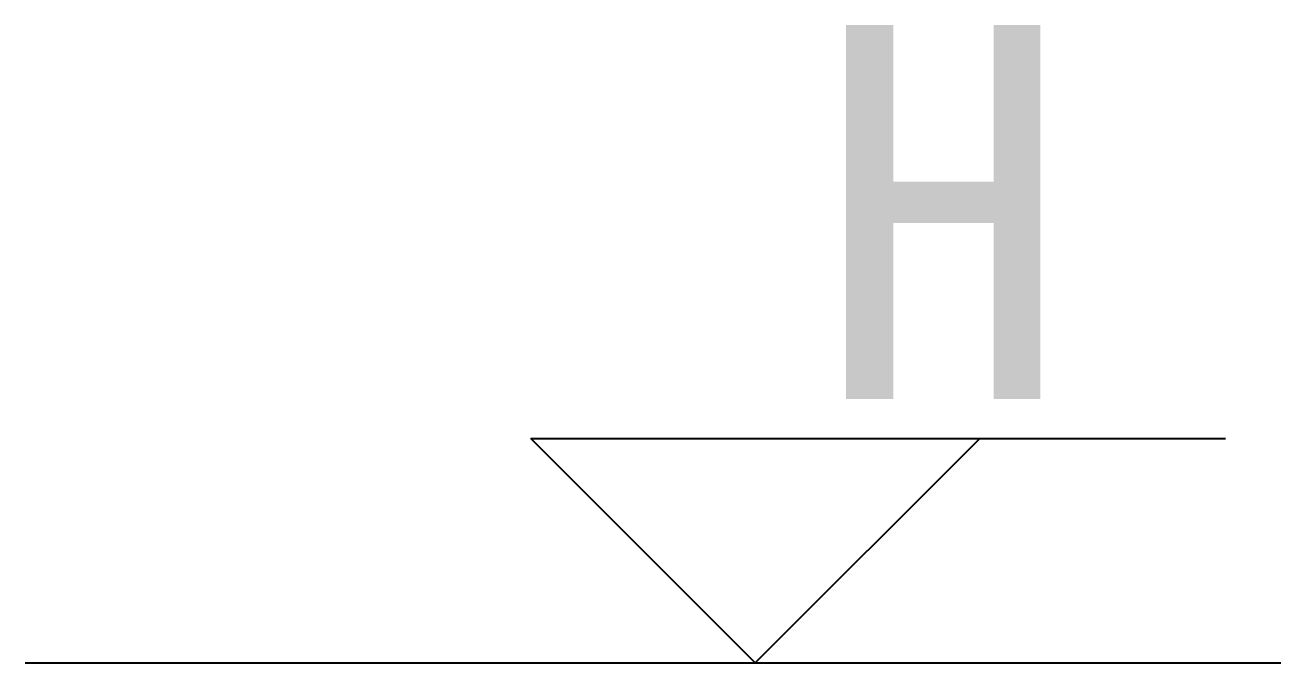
# Model space of a CAD drawing. Header units: metres. Extents: x -3162 to 6352, y -3306 to 1625.
# Drawn here: x 3536.4 to 3872.1, y -2401.5 to -2230.9 of the extents above; entities that cross this region are included whole.
import ezdxf

# ---------------------------------------------------------------- set-up
doc = ezdxf.new("R2010")
doc.units = ezdxf.units.M
doc.layers.add('PUB_DIM', color=3, linetype='Continuous')
doc.layers.add('PUB_TEXT', color=7, linetype='Continuous')

msp = doc.modelspace()

# ---------------------------------------------------------------- linework, layer by layer
at = {"layer": 'PUB_DIM'}
for p, q in [((3731.6, -2401.52), (3671.6, -2341.52)), ((3671.6, -2341.52), (3791.6, -2341.52)), ((3791.6, -2341.52), (3731.6, -2401.52)), ((3761.42, -2341.52), (3857.32, -2341.52)), ((3536.38, -2401.52), (3872.12, -2401.52))]:
    msp.add_line(p, q, dxfattribs=at)

# ---------------------------------------------------------------- texts
at = {"layer": 'PUB_TEXT'}
msp.add_text('H', height=100, dxfattribs=at).set_placement((3747.85, -2330.94))

doc.saveas('drawing.dxf')
